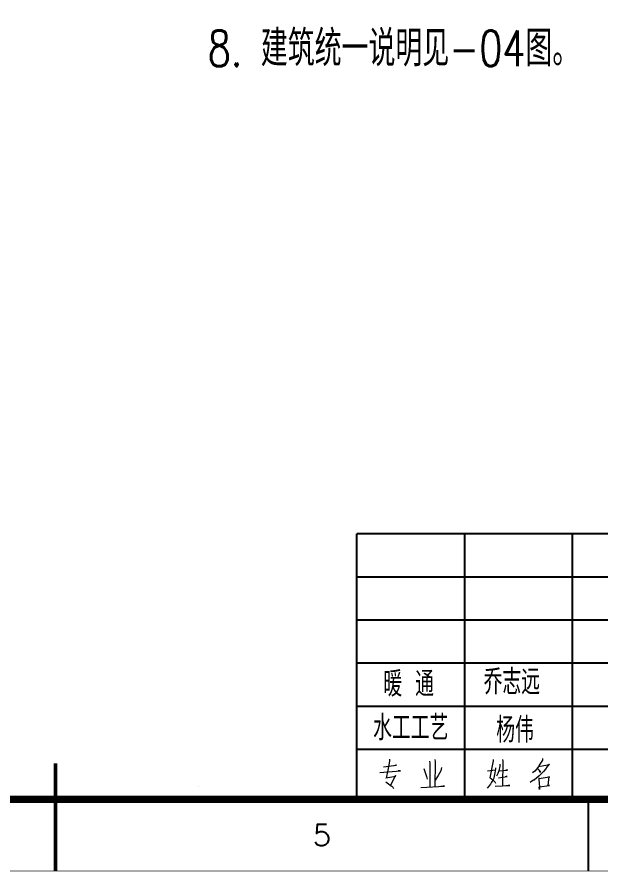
# Model space of a CAD drawing. Extents: x 38792 to 68517, y 3084 to 24109.
# Drawn here: x 53388 to 57454, y 3084 to 9045 of the extents above; entities that cross this region are included whole.
import ezdxf
from ezdxf.enums import TextEntityAlignment as Align

# ---------------------------------------------------------------- set-up
doc = ezdxf.new("R2010")
doc.units = 0
doc.header["$LTSCALE"] = 300
doc.header["$MEASUREMENT"] = 0
doc.layers.get('0').update_dxf_attribs({"color": 8, "linetype": 'CONTINUOUS'})
for name, color, linetype in [('CON2', 8, 'CONTINUOUS'), ('HQ1', 8, 'CONTINUOUS'), ('TEXT', 8, 'CONTINUOUS')]:
    doc.layers.add(name, color=color, linetype=linetype)
doc.styles.add('HZ', font='geditxt.shx', dxfattribs={"width": 0.75, "height": 250, "bigfont": 'hztxt1.shx'})
doc.styles.get("Standard").update_dxf_attribs({"font": 'geditxt.shx'})
doc.styles.add('TK', font='geditxt.shx', dxfattribs={"width": 0.75, "bigfont": 'hztxt1.shx'})
doc.styles.add('TSSD_Rein', font='geditxt.shx', dxfattribs={"width": 0.7, "bigfont": 'hztxt1.shx'})
doc.styles.add('图名及院号', font='geditxt.shx', dxfattribs={"width": 0.75, "bigfont": 'hztxt1.shx'})

# ---------------------------------------------------------------- blocks, each defined once
blk = doc.blocks.new('GEDI_WK_A2')
at = {"color": 3}
for p, q in [((297, 0), (297, 10)), ((371.25, 0), (371.25, 10))]:
    blk.add_line(p, q, dxfattribs=at)
for points, const_width in [([(0, 0), (594, 0), (594, 420), (0, 420)], 0.1), ([(25, 10), (584, 10), (584, 410), (25, 410)], 1)]:
    blk.add_lwpolyline(points, close=True, dxfattribs=dict(at, const_width=const_width))
at = {"color": 3, "const_width": 0.5}
blk.add_lwpolyline([(297, 0), (297, 15)], dxfattribs=at)
at = {"color": 3}
blk.add_text('5', height=3, dxfattribs=at).set_placement((334.12, 5), align=Align.MIDDLE)
blk = doc.blocks.new('GEDI_HQ1_2012')
at = {"layer": 'HQ1', "color": 2}
for p, q in [((0, 37), (-65, 37)), ((-65, 0), (-65, 37)), ((-50, 0), (-50, 37)), ((-35, 0), (-35, 37)), ((-15, 0), (-15, 37)), ((0, 0), (0, 37)), ((-65, 31), (0, 31)), ((-65, 25), (0, 25)), ((-65, 19), (0, 19)), ((-65, 13), (0, 13)), ((-65, 7), (0, 7)), ((0, 0), (0, 7)), ((-65, 0), (0, 0))]:
    blk.add_line(p, q, dxfattribs=at)
at = {"layer": 'HQ1', "color": 7, "lineweight": 0}
for points in [[(-60.48, 5.59), (-60.45, 5.32), (-60.68, 4.06), (-60.94, 2.94), (-61, 3), (-59.61, 3.24), (-59.64, 3.34), (-60.33, 1.98)], [(-54.89, 5.32), (-54.83, 5.02), (-54.83, 1.71)], [(-54.16, 5.56), (-54.1, 5.29), (-54.16, 1.74)], [(-46.04, 5.53), (-46.04, 5.36), (-46.48, 3), (-46.3, 2.9), (-46.1, 2.73), (-45.92, 2.59), (-45.78, 2.42), (-45.7, 2.25)], [(-45.12, 4.88), (-45.12, 4.64), (-45.26, 3.99), (-45.4, 3.58), (-45.58, 3.21)], [(-44.71, 5.53), (-44.68, 5.32), (-44.74, 1.88)], [(-39.56, 4.64), (-39.47, 4.61), (-38.17, 4.84), (-38.25, 4.91), (-38.49, 4.57), (-38.74, 4.2), (-39.01, 3.89), (-39.3, 3.58), (-39.62, 3.27), (-39.96, 2.97), (-40.34, 2.69), (-40.4, 2.66), (-40.63, 2.52), (-40.86, 2.36)], [(-39.15, 5.7), (-39.18, 5.46), (-39.53, 4.91), (-39.73, 4.57), (-39.96, 4.26), (-40.25, 3.92), (-40.54, 3.69)], [(-28.5, 5.49), (-28.53, 5.26), (-28.76, 4.74), (-28.96, 4.33), (-29.2, 3.99)], [(-28.73, 4.81), (-27.89, 4.91)], [(-28.53, 4.78), (-28.33, 4.26)], [(-27.43, 5.49), (-27.4, 5.32), (-27.75, 4.37)], [(-27.6, 4.71), (-26.56, 4.88)], [(-22.07, 4.64), (-21.98, 4.61), (-20.68, 4.84), (-20.76, 4.91), (-20.99, 4.57), (-21.26, 4.2), (-21.52, 3.89), (-21.81, 3.58), (-22.12, 3.27), (-22.47, 2.97), (-22.85, 2.69), (-22.91, 2.66), (-23.14, 2.52), (-23.37, 2.36)], [(-21.66, 5.7), (-21.69, 5.46), (-22.04, 4.91), (-22.24, 4.57), (-22.47, 4.26), (-22.76, 3.92), (-23.05, 3.69)], [(-11.41, 5.19), (-11.35, 4.84), (-11.32, 4.09), (-11.29, 3.31), (-11.29, 3.21), (-11.29, 2.66), (-11.29, 1.94), (-11.29, 2.18), (-10.17, 2.39), (-9.93, 2.15), (-9.87, 2.46), (-9.87, 2.87), (-9.84, 3.65), (-9.82, 4.47), (-9.82, 5.15), (-9.79, 5.05), (-11.32, 4.81)], [(-6.08, 4.57), (-4.37, 4.78)], [(-5.62, 5.49), (-5.56, 5.29), (-5.56, 2.73)], [(-4.8, 5.7), (-4.75, 5.49), (-4.83, 2.83)], [(-4.14, 5.22), (-4.05, 4.84), (-4.05, 4.09), (-4.08, 3.27), (-4.14, 2.76), (-4.28, 2.22), (-4.46, 1.88), (-4.78, 1.37)], [(-4.05, 4.81), (-3.18, 4.98), (-3.27, 5.08), (-3.27, 4.03), (-3.27, 3.96), (-3.24, 2.42), (-3.27, 1.84), (-3.3, 1.5), (-3.33, 1.4), (-3.76, 1.84), (-3.36, 1.54)], [(-61.84, 3.75), (-58.95, 3.96), (-59.09, 3.99), (-59.26, 3.96)], [(-61.32, 4.51), (-59.5, 4.74), (-59.61, 4.74), (-59.81, 4.67)], [(-55.7, 4.3), (-55.3, 3.17), (-55.24, 2.8)], [(-53.24, 4.44), (-53.3, 3.99), (-53.67, 3.34), (-54.13, 2.66)], [(-45.7, 4.4), (-45.7, 4.26), (-45.81, 3.69), (-45.9, 3.24), (-45.95, 2.94), (-46.07, 2.69), (-46.25, 2.39), (-46.42, 2.12), (-46.62, 1.84), (-46.85, 1.57)], [(-46.82, 3.96), (-45.72, 4.09)], [(-45.17, 3.96), (-44.02, 4.06), (-44.1, 4.09), (-44.27, 4.06)], [(-39.88, 4.26), (-39.82, 4.23), (-39.5, 3.92), (-39.47, 3.75), (-39.59, 3.99)], [(-27.95, 4.37), (-27.98, 4.2), (-28.44, 3.58), (-28.47, 3.51), (-28.7, 3.21), (-29.11, 2.83), (-29.31, 2.66), (-29.51, 2.49)], [(-28.01, 4.13), (-26.85, 2.83), (-26.38, 2.83), (-26.85, 2.87), (-27.08, 3.11)], [(-27.28, 4.67), (-27.02, 4.13)], [(-22.39, 4.26), (-22.33, 4.23), (-22.01, 3.92), (-21.98, 3.75), (-22.1, 3.99)], [(-11.29, 3.58), (-10.17, 3.79), (-10.28, 3.82), (-10.54, 3.69)], [(-5.53, 3.99), (-5.01, 4.09)], [(-4.02, 3.96), (-3.53, 4.06)], [(-60.97, 2.42), (-60.62, 2.15), (-60.39, 1.98), (-60.13, 1.81), (-59.99, 1.67), (-59.9, 1.5)], [(-45.29, 3), (-44.07, 3.17), (-44.22, 3.17), (-44.36, 3.11)], [(-39.73, 3.04), (-39.67, 2.94), (-39.62, 2.08), (-39.59, 1.98), (-39.59, 1.37), (-39.62, 1.64), (-39.62, 1.74), (-38.19, 1.91), (-38.22, 1.91), (-38.37, 1.91), (-38.22, 3.17), (-38.17, 3.11), (-38.25, 3.07), (-39.64, 2.87)], [(-28.62, 2.66), (-28.47, 2.22), (-28.47, 2.01), (-28.5, 2.29)], [(-27.57, 3.27), (-28.5, 3.14)], [(-28.07, 2.94), (-27.95, 2.42), (-28.01, 2.15), (-28.01, 2.52)], [(-27.34, 2.9), (-27.34, 2.66), (-27.69, 1.71)], [(-22.24, 3.04), (-22.18, 2.94), (-22.12, 2.08), (-22.1, 1.98), (-22.1, 1.37), (-22.12, 1.64), (-22.12, 1.74), (-20.71, 1.91), (-20.74, 1.91), (-20.88, 1.91), (-20.74, 3.17), (-20.68, 3.11), (-20.76, 3.07), (-22.15, 2.87)], [(-6.17, 2.63), (-4.37, 2.9), (-4.46, 2.94), (-4.57, 2.83)], [(-5.5, 2.42), (-5.53, 2.25), (-5.76, 1.91), (-5.97, 1.67), (-6.17, 1.5)], [(-5.5, 3.41), (-5.04, 3.51)], [(-5.04, 2.52), (-4.72, 2.12), (-4.72, 1.94), (-4.83, 2.25)], [(-4.08, 3.07), (-4.02, 3.07), (-3.56, 3.17)], [(-56.1, 1.64), (-52.83, 1.81), (-52.98, 1.84), (-53.3, 1.77)], [(-45.75, 1.81), (-43.72, 1.91), (-43.93, 1.94), (-44.27, 1.88)], [(-28.99, 1.61), (-26.79, 1.77), (-26.93, 1.77), (-27.25, 1.74)]]:
    blk.add_lwpolyline(points, dxfattribs=at)
blk.add_text('223344', height=0.0001).set_placement((-22.1, 1.74))
blk = doc.blocks.new('GEDI_HQ2_2012')
blk.add_text('112233', height=0.0001).set_placement((-22.1, 1.74))
blk = doc.blocks.new('CEEC_TK_A2')
for name, p in [('GEDI_WK_A2', (0, 0)), ('GEDI_HQ1_2012', (404, 10)), ('GEDI_HQ2_2012', (339, 10))]:
    blk.add_blockref(name, p)
at = {"style": 'TK', "width": 0.85}
for tag, height, p in [('PROJECTNAME', 4.75, (529, 44)), ('PHASE', 4, (571, 44)), ('DRAWINGNAME', 4.75, (539, 31))]:
    blk.add_attdef(tag, text='', height=height, dxfattribs=at).set_placement(p, align=Align.MIDDLE_CENTER)
for tag, p, height in [('APPROVE', (416, 32.75), 3.5), ('DESIGN', (461, 32.75), 3.5), ('REVIEW1', (416, 25.75), 3.5), ('DRAW', (461, 25.75), 3.5), ('REVIEW2', (416, 18.75), 3.5), ('PROPORTION', (461, 18.75), 3.5), ('DRAWINGNUMBER', (511, 18.5), 4), ('CHECK', (416, 11.75), 3.5), ('DATE', (461, 11.75), 3.5), ('VERSION', (577, 11.75), 3.5)]:
    blk.add_attdef(tag, p, '', height=height, dxfattribs=at)

msp = doc.modelspace()

# ---------------------------------------------------------------- block references
at = {"layer": 'CON2', "color": 0, "xscale": 50, "yscale": 50, "zscale": 50}
msp.add_blockref('CEEC_TK_A2', (38804.95372, 3096.08957), dxfattribs=at)

# ---------------------------------------------------------------- texts
at = {"color": 7, "style": 'HZ', "width": 0.75}
for s, p in [('暖 通', (55938.5495, 4312.28909)), ('水工工艺', (55866.91851, 4007.25214))]:
    msp.add_text(s, height=175, dxfattribs=at).set_placement(p)
at = {"layer": 'CON2', "color": 0, "char_height": 175, "attachment_point": 1, "style": '图名及院号'}
for s, insert, width in [('乔志远', (56636.33786, 4501.06207), 397.1604331), ('杨伟', (56724.55806, 4166.45344), 255.0073819)]:
    msp.add_mtext(s, dxfattribs=dict(at, insert=insert, width=width))
at = {"layer": 'TEXT', "ltscale": 99, "style": 'TSSD_Rein', "width": 0.75}
msp.add_text('   8. 建筑统一说明见-04图。', height=250, dxfattribs=at).set_placement((54296.31713, 8702.35985))

doc.saveas('drawing.dxf')
